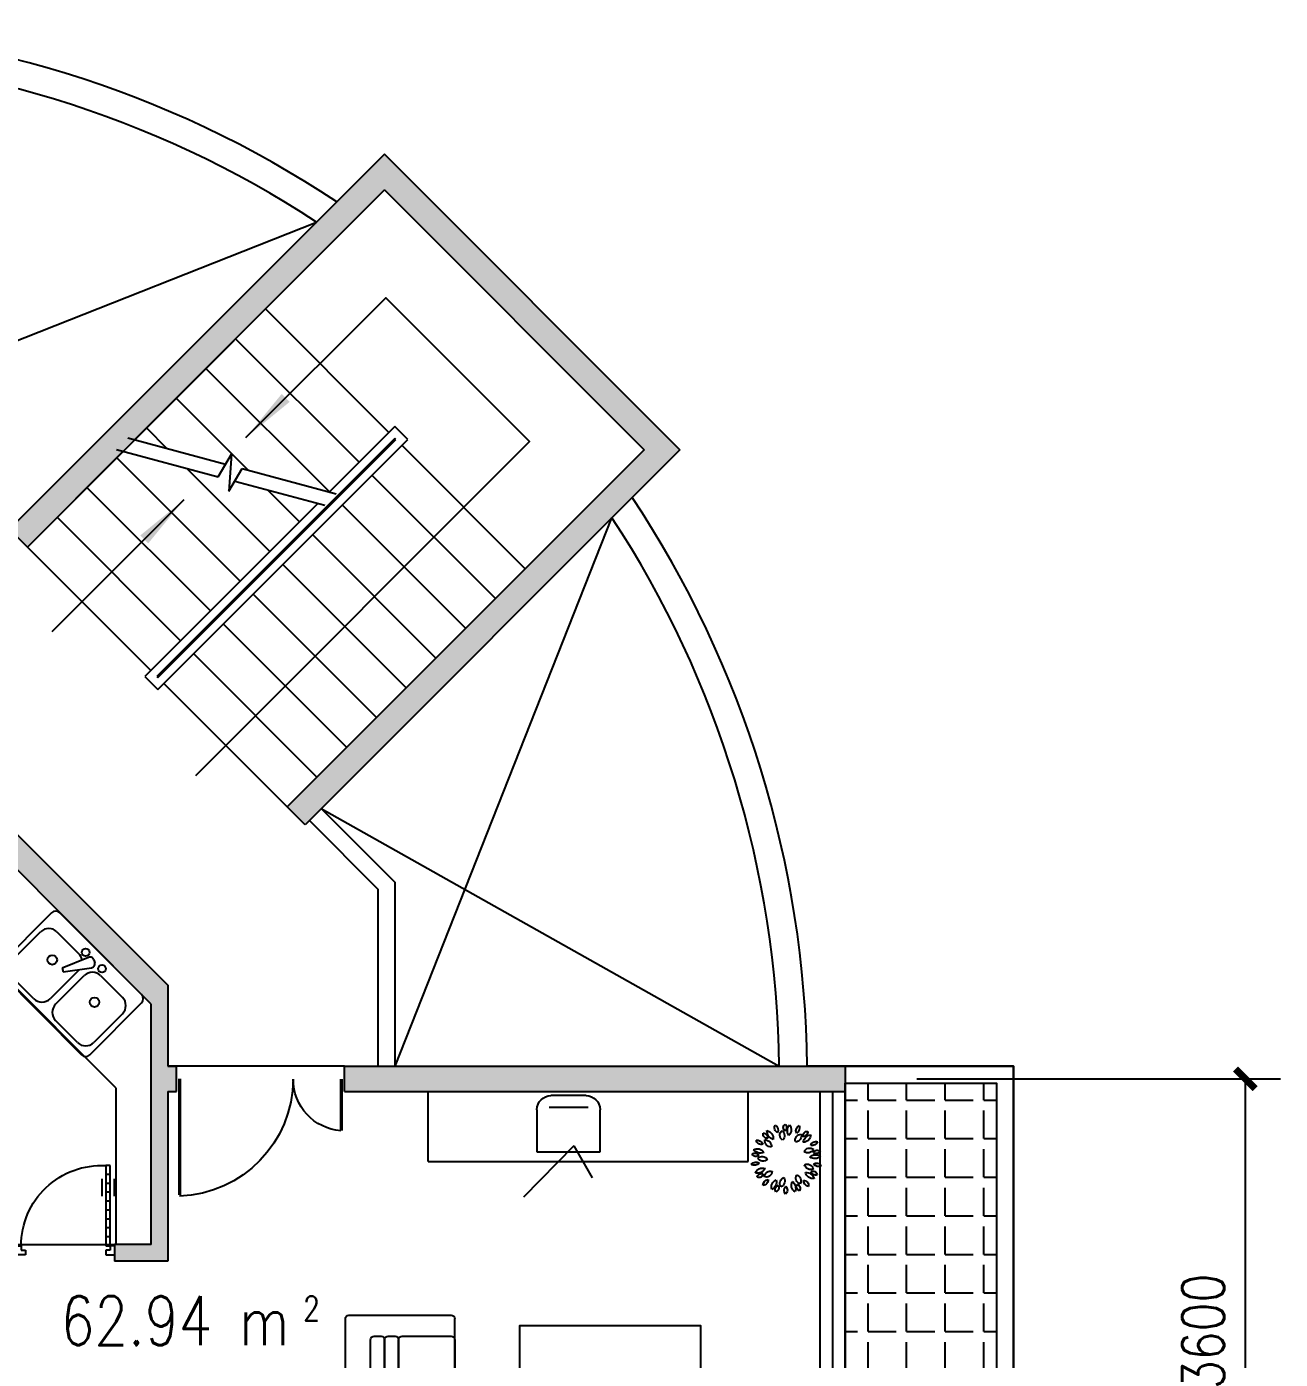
# Model space of a CAD drawing. Header units: millimetres. Extents: x 1254 to 38405, y 477 to 25328.
# Drawn here: x 29464 to 38405, y 12208 to 21707 of the extents above; entities that cross this region are included whole.
import ezdxf
from ezdxf.enums import TextEntityAlignment as Align

# ---------------------------------------------------------------- set-up
doc = ezdxf.new("R2010")
doc.units = ezdxf.units.MM
for name, color, linetype in [('BL', 7, 'Continuous'), ('DIM', 15, 'Continuous'), ('H', 13, 'Continuous'), ('J', 7, 'Continuous'), ('OA_FURNITURE', 7, 'Continuous'), ('PUB_DIM', 3, 'Continuous'), ('PUB_H', 13, 'Continuous'), ('PUB_TX', 7, 'Continuous'), ('T', 7, 'Continuous'), ('W', 2, 'Continuous'), ('WALL', 4, 'Continuous'), ('WC', 10, 'Continuous'), ('轮廓线', 240, 'Continuous')]:
    doc.layers.add(name, color=color, linetype=linetype)
doc.styles.add('DIM_FONT', font='SIMPLEX.shx', dxfattribs={"width": 0.8})
doc.styles.add('SIMPLEX', font='SIMPLEX.SHX')
doc.styles.get("Standard").update_dxf_attribs({"font": 'arial.ttf'})
doc.dimstyles.new('DIMN', dxfattribs={"dimtxt": 300, "dimasz": 1, "dimexe": 250, "dimexo": 300, "dimgap": 150, "dimtad": 1, "dimdec": 0, "dimdsep": 46, "dimtxsty": 'DIM_FONT', "dimblk": '_DIMX', "dimblk1": 'ARCHTICK', "dimblk2": 'ARCHTICK', "dimcen": 0.1, "dimclrt": 7, "dimadec": 0, "dimazin": 0, "dimtfac": 1, "dimtdec": 0, "dimtix": 1, "dimtmove": 2, "dimatfit": 3, "dimldrblk": '_DIMX', "dimfxl": 1, "dimtolj": 1, "dimtzin": 0, "dimarcsym": 0})

# ---------------------------------------------------------------- blocks, each defined once
blk = doc.blocks.new('M_A17ORW')
at = {"const_width": 0.02}
for points in [[(-0.481, -0.0014), (-0.481, -0.3084)], [(0.481, 0.0014), (0.481, -0.6906)]]:
    blk.add_lwpolyline(points, dxfattribs=at)
for centre, radius, start, end in [((-0.5008, -0.0026), 0.3067, 274.24917, 0.21013), ((0.5046, 0.0019), 0.6987, 180.27623, 268.06031)]:
    blk.add_arc(centre, radius, start, end)
blk = doc.blocks.new('M_A24LXR')
for p, q in [((-0.455, 0.071), (-0.455, 0.888)), ((-0.455, 0.888), (-0.41, 0.888)), ((-0.41, 0.888), (-0.41, 0.071)), ((-0.494, 0.753), (-0.494, 0.578)), ((-0.455, 0.797), (-0.41, 0.797)), ((-0.455, 0.707), (-0.41, 0.707)), ((-0.371, 0.753), (-0.371, 0.578)), ((-0.455, 0.616), (-0.41, 0.616)), ((-0.455, 0.525), (-0.41, 0.525)), ((-0.455, 0.434), (-0.41, 0.434)), ((-0.455, 0.343), (-0.41, 0.343)), ((-0.455, 0.253), (-0.41, 0.253)), ((-0.455, 0.162), (-0.41, 0.162)), ((-0.501, 0.071), (-0.455, 0.071)), ((-0.501, -0.02), (-0.501, 0.071)), ((-0.41, 0.071), (-0.455, 0.071)), ((-0.455, 0.071), (-0.455, 0.026)), ((-0.455, 0.026), (-0.41, 0.026)), ((-0.41, 0.026), (-0.41, -0.02)), ((0.453, 0.026), (0.407, 0.026)), ((0.407, 0.026), (0.407, -0.02)), ((0.498, 0.071), (0.453, 0.071)), ((0.453, 0.071), (0.453, 0.026)), ((0.498, -0.02), (0.498, 0.071)), ((-0.501, -0.02), (-0.501, -0.02)), ((-0.41, -0.02), (-0.501, -0.02)), ((0.407, -0.02), (0.498, -0.02)), ((0.498, -0.02), (0.498, -0.02))]:
    blk.add_line(p, q)
blk.add_arc((-0.364, 0.072), 0.817, 359.9115, 93.1848)
blk = doc.blocks.new('M_E28MVF')
at = {"color": 0, "linetype": 'ByBlock'}
for p, q in [((0, 412.8), (0, -412.8)), ((564.2, 454.1), (41.3, 454.1)), ((192.7, 412.8), (481.7, 412.8)), ((605.5, -412.8), (605.5, 412.8)), ((110.1, 110.1), (110.1, 330.3)), ((564.2, 330.3), (564.2, 110.1)), ((65.1, -2.7), (76.2, 16.5)), ((280.1, -98.2), (117.5, 24)), ((481.7, 27.5), (192.7, 27.5)), ((79.3, -42.3), (266.4, -122)), ((193.7, -27.5), (481.7, -27.5)), ((110.1, -330.3), (110.1, -110.1)), ((266.4, -122), (280.1, -98.2)), ((564.2, -110.1), (564.2, -330.3)), ((41.3, -454.1), (564.2, -454.1)), ((481.7, -412.8), (192.7, -412.8))]:
    blk.add_line(p, q, dxfattribs=at)
for centre, radius in [((275.2, 213.3), 34.4), ((68.8, 82.6), 27.5), ((68.8, -82.6), 27.5), ((275.2, -213.3), 34.4)]:
    blk.add_circle(centre, radius, dxfattribs=at)
for centre, radius, start, end in [((41.3, 412.8), 41.3, 90, 180), ((192.7, 330.3), 82.6, 90, 180), ((481.7, 330.3), 82.6, 0, 90), ((564.2, 412.8), 41.3, 0, 90), ((192.7, 110.1), 82.6, 180, 270), ((481.7, 110.1), 82.6, 270, 0), ((100, 2.7), 27.5, 50.53768, 150), ((88.9, -16.5), 27.5, 150, 249.46232), ((192.7, -110.1), 82.6, 146.60703, 180), ((481.7, -110.1), 82.6, 0, 90), ((192.7, -330.3), 82.6, 180, 270), ((481.7, -330.3), 82.6, 270, 0), ((41.3, -412.8), 41.3, 180, 270), ((564.2, -412.8), 41.3, 270, 0)]:
    blk.add_arc(centre, radius, start, end, dxfattribs=at)
at = {"style": 'DIM_FONT', "width": 0.8, "flags": 9}
for tag in ['YSIZE', 'XSIZE']:
    blk.add_attdef(tag, (0, 0), '', height=0.5, dxfattribs=at)
blk = doc.blocks.new('_ARROW')
blk.add_solid([(0, 0), (-1, 0.1), (-1, -0.1)])
blk = doc.blocks.new('_DIMX')
at = {"const_width": 50}
blk.add_lwpolyline([(-70, -70), (70, 70)], dxfattribs=at)
blk = doc.blocks.new('*D35')
at = {"layer": 'DEFPOINTS', "color": 0, "transparency": 16777216}
for p in [(35511.5, 14207.6), (35511.5, 10607.6), (38155.1, 10607.6)]:
    blk.add_point(p, dxfattribs=at)
at = {"layer": 'DIM', "color": 0, "lineweight": -2, "transparency": 16777216}
for p, q in [((35811.5, 14207.6), (38405.1, 14207.6)), ((38155.1, 14206.6), (38155.1, 10608.6)), ((35811.5, 10607.6), (38405.1, 10607.6))]:
    blk.add_line(p, q, dxfattribs=at)
for p, rotation in [((38155.1, 14207.6), 90), ((38155.1, 10607.6), 270)]:
    blk.add_blockref('_DIMX', p, dxfattribs=dict(at, rotation=rotation))
at = {"layer": 'DIM', "color": 7, "transparency": 16777216, "insert": (37855.1, 12407.6), "char_height": 300, "attachment_point": 5, "rotation": 90, "style": 'DIM_FONT'}
blk.add_mtext('\\A1;3600', dxfattribs=at)
blk = doc.blocks.new('_ARCHTICK')
at = {"color": 0, "linetype": 'ByBlock', "const_width": 0.15}
blk.add_lwpolyline([(-0.5, -0.5), (0.5, 0.5)], dxfattribs=at)
blk = doc.blocks.new('80217075631460')
for p, q in [((-1725, 90), (1725, 90)), ((-1725, 0), (1725, 0)), ((-1725, -90), (1725, -90))]:
    blk.add_line(p, q)
at = {"style": 'SIMPLEX', "flags": 9}
blk.add_attdef('A', text='', height=1, dxfattribs=at).set_placement((0, 0), align=Align.MIDDLE)
blk = doc.blocks.new('M_C31NFU')
at = {"layer": 'OA_FURNITURE'}
for p, q in [((392.1, 780), (-407.9, 780)), ((-432.9, 755), (-432.9, 25)), ((417.1, 755), (417.1, 25)), ((242.1, 600), (-257.9, 600)), ((267.1, 575), (267.1, 0)), ((392.1, 0), (-407.9, 0))]:
    blk.add_line(p, q, dxfattribs=at)
for points in [[(242.1, 600), (-257.9, 600, 0.414214), (-282.9, 575), (-282.9, 525, 0.414214), (-257.9, 500), (242.1, 500, 0.414214), (267.1, 525), (267.1, 575, 0.414214)], [(242.1, 500), (-257.9, 500, 0.414214), (-282.9, 475), (-282.9, 425, 0.414214), (-257.9, 400), (242.1, 400, 0.414214), (267.1, 425), (267.1, 475, 0.414214)], [(242.1, 400), (-257.9, 400, 0.414214), (-282.9, 375), (-282.9, 25, 0.414214), (-257.9, 0), (242.1, 0, 0.414214), (267.1, 25), (267.1, 375, 0.414214)]]:
    blk.add_lwpolyline(points, format="xyb", close=True, dxfattribs=at)
for centre, start, end in [((-407.9, 755), 90, 180), ((392.1, 755), 0, 90), ((242.1, 575), 0, 90), ((-407.9, 25), 180, 270), ((392.1, 25), 270, 0)]:
    blk.add_arc(centre, 25, start, end, dxfattribs=at)
at = {"style": 'DIM_FONT', "width": 0.8, "flags": 9}
for tag in ['YSIZE', 'XSIZE']:
    blk.add_attdef(tag, (0, 0), '', height=0.5, dxfattribs=at)
blk = doc.blocks.new('*X21')
at = {"color": 0}
for p, q in [((227700, 12100), (227700, 12191.6)), ((227975, 12100), (227975, 12191.6)), ((228250, 12100), (228250, 12191.6)), ((228525, 12100), (228525, 12191.6)), ((228800, 12100), (228800, 12191.6)), ((229075, 12100), (229075, 12191.6)), ((229350, 12100), (229350, 12191.6)), ((229625, 12100), (229625, 12191.6)), ((229900, 12100), (229900, 12191.6)), ((230175, 12100), (230175, 12191.6)), ((230450, 12100), (230450, 12191.6)), ((230725, 12100), (230725, 12191.6)), ((231000, 12100), (231000, 12191.6)), ((227611.4, 12100), (227625, 12100)), ((227700, 12100), (227900, 12100)), ((227975, 12100), (228175, 12100)), ((228250, 12100), (228450, 12100)), ((228525, 12100), (228725, 12100)), ((228800, 12100), (229000, 12100)), ((229075, 12100), (229275, 12100)), ((229350, 12100), (229550, 12100)), ((229625, 12100), (229825, 12100)), ((229900, 12100), (230100, 12100)), ((230175, 12100), (230375, 12100)), ((230450, 12100), (230650, 12100)), ((230725, 12100), (230925, 12100)), ((231000, 12100), (231121.4, 12100)), ((227700, 11825), (227700, 12025)), ((227975, 11825), (227975, 12025)), ((228250, 11825), (228250, 12025)), ((228525, 11825), (228525, 12025)), ((228800, 11825), (228800, 12025)), ((229075, 11825), (229075, 12025)), ((229350, 11825), (229350, 12025)), ((229625, 11825), (229625, 12025)), ((229900, 11825), (229900, 12025)), ((230175, 11825), (230175, 12025)), ((230450, 11825), (230450, 12025)), ((230725, 11825), (230725, 12025)), ((231000, 11825), (231000, 12025)), ((227611.4, 11825), (227625, 11825)), ((227700, 11825), (227900, 11825)), ((227975, 11825), (228175, 11825)), ((228250, 11825), (228450, 11825)), ((228525, 11825), (228725, 11825)), ((228800, 11825), (229000, 11825)), ((229075, 11825), (229275, 11825)), ((229350, 11825), (229550, 11825)), ((229625, 11825), (229825, 11825)), ((229900, 11825), (230100, 11825)), ((230175, 11825), (230375, 11825)), ((230450, 11825), (230650, 11825)), ((230725, 11825), (230925, 11825)), ((231000, 11825), (231121.4, 11825)), ((227700, 11550), (227700, 11750)), ((227975, 11550), (227975, 11750)), ((228250, 11550), (228250, 11750)), ((228525, 11550), (228525, 11750)), ((228800, 11550), (228800, 11750)), ((229075, 11550), (229075, 11750)), ((229350, 11550), (229350, 11750)), ((229625, 11550), (229625, 11750)), ((229900, 11550), (229900, 11750)), ((230175, 11550), (230175, 11750)), ((230450, 11550), (230450, 11750)), ((230725, 11550), (230725, 11750)), ((231000, 11550), (231000, 11750)), ((227611.4, 11550), (227625, 11550)), ((227700, 11550), (227900, 11550)), ((227975, 11550), (228175, 11550)), ((228250, 11550), (228450, 11550)), ((228525, 11550), (228725, 11550)), ((228800, 11550), (229000, 11550)), ((229075, 11550), (229275, 11550)), ((229350, 11550), (229550, 11550)), ((229625, 11550), (229825, 11550)), ((229900, 11550), (230100, 11550)), ((230175, 11550), (230375, 11550)), ((230450, 11550), (230650, 11550)), ((230725, 11550), (230925, 11550)), ((231000, 11550), (231121.4, 11550)), ((227700, 11275), (227700, 11475)), ((227975, 11275), (227975, 11475)), ((228250, 11275), (228250, 11475)), ((228525, 11275), (228525, 11475)), ((228800, 11275), (228800, 11475)), ((229075, 11275), (229075, 11475)), ((229350, 11275), (229350, 11475)), ((229625, 11275), (229625, 11475)), ((229900, 11275), (229900, 11475)), ((230175, 11275), (230175, 11475)), ((230450, 11275), (230450, 11475)), ((230725, 11275), (230725, 11475)), ((231000, 11275), (231000, 11475)), ((227611.4, 11275), (227625, 11275)), ((227700, 11275), (227900, 11275)), ((227975, 11275), (228175, 11275)), ((228250, 11275), (228450, 11275)), ((228525, 11275), (228725, 11275)), ((228800, 11275), (229000, 11275)), ((229075, 11275), (229275, 11275)), ((229350, 11275), (229550, 11275)), ((229625, 11275), (229825, 11275)), ((229900, 11275), (230100, 11275)), ((230175, 11275), (230375, 11275)), ((230450, 11275), (230650, 11275)), ((230725, 11275), (230925, 11275)), ((231000, 11275), (231121.4, 11275)), ((227700, 11111.6), (227700, 11200)), ((227975, 11111.6), (227975, 11200)), ((228250, 11111.6), (228250, 11200)), ((228525, 11111.6), (228525, 11200)), ((228800, 11111.6), (228800, 11200)), ((229075, 11111.6), (229075, 11200)), ((229350, 11111.6), (229350, 11200)), ((229625, 11111.6), (229625, 11200)), ((229900, 11111.6), (229900, 11200)), ((230175, 11111.6), (230175, 11200)), ((230450, 11111.6), (230450, 11200)), ((230725, 11111.6), (230725, 11200)), ((231000, 11111.6), (231000, 11200))]:
    blk.add_line(p, q, dxfattribs=at)
blk = doc.blocks.new('M_C4')
for p, q in [((100, 250), (350, 250)), ((0, -150), (0, 150)), ((363.3, 168.9), (84, 168.9)), ((450, 150), (450, -150)), ((450, -150), (0, -150)), ((187.5, -106.9), (56.8, -335.7)), ((187.5, -106.9), (546.7, -474.6))]:
    blk.add_line(p, q)
for centre, start, end in [((100, 150), 90, 180), ((350, 150), 0, 90)]:
    blk.add_arc(centre, 100, start, end)
at = {"flags": 9}
for tag in ['XSIZE', 'YSIZE']:
    blk.add_attdef(tag, (0, 0), '', height=0.5, dxfattribs=at)
at = {"width": 0.8, "flags": 9}
for tag in ['YSIZE', 'XSIZE', 'XSIZE', 'YSIZE']:
    blk.add_attdef(tag, (225, -150), '', height=0.5, dxfattribs=at)
blk = doc.blocks.new('M_F22')
for centre, radius, start, end in [((-745, 1661), 486, 170.70899, 259.10644), ((-1409, 1198), 573, 358.65709, 71.15834), ((-704, 1829), 307, 163.4613, 255.43295), ((-1018, 1651), 266, 333.31145, 85.5828), ((-63, 1991), 399, 151.70154, 229.74057), ((-591, 1891), 339, 322.86392, 58.57818), ((523, 1764), 486, 130.70899, 219.10644), ((-284, 1836), 573, 318.65709, 31.15834), ((662, 1865), 307, 123.4613, 215.43295), ((819, 1335), 417, 120.50355, 215.32847), ((307, 1931), 266, 293.31145, 45.5828), ((331, 1439), 376, 293.2488, 42.58322), ((1257, 1578), 399, 111.70154, 189.74057), ((788, 1841), 339, 282.86392, 18.57818), ((-1853, 584), 266, 13.31145, 125.5828), ((-1680, 1042), 339, 2.86392, 98.57818), ((-1340, 1458), 399, 191.70154, 269.74057), ((-1364, 522), 376, 13.2488, 122.58322), ((-242, 1523), 417, 160.50355, 255.32847), ((-684, 1289), 376, 333.2488, 82.58322), ((1560, 1027), 486, 90.70899, 179.10644), ((988, 1601), 573, 278.65709, 351.15834), ((1511, 508), 417, 80.50355, 175.32847), ((1204, 902), 376, 253.2488, 2.58322), ((1732, 1016), 307, 83.4613, 175.43295), ((1502, 1294), 266, 253.31145, 5.5828), ((-1969, -307), 339, 42.86392, 138.57818), ((-1861, -14), 573, 38.65709, 111.15834), ((-1651, 768), 486, 210.70899, 299.10644), ((-1727, 923), 307, 203.4613, 295.43295), ((-1177, 985), 417, 200.50355, 295.32847), ((1881, -204), 486, 50.70899, 139.10644), ((1812, 603), 573, 238.65709, 311.15834), ((2003, 413), 399, 71.70154, 149.74057), ((1813, 916), 339, 242.86392, 338.57818), ((-1976, 230), 399, 231.70154, 309.74057), ((-1807, -769), 266, 53.31145, 165.5828), ((-1928, -429), 307, 243.4613, 335.43295), ((-1429, -1233), 573, 78.65709, 151.15834), ((-1770, -498), 486, 250.70899, 339.10644), ((-1393, -503), 376, 53.2488, 162.58322), ((-1547, -28), 417, 240.50355, 335.32847), ((1510, -570), 417, 40.50355, 135.32847), ((1528, -71), 376, 213.2488, 322.58322), ((1825, -959), 399, 31.70154, 109.74057), ((2003, -452), 339, 202.86392, 298.57818), ((2005, -323), 307, 43.4613, 135.43295), ((2009, 38), 266, 213.31145, 325.5828), ((-1323, -1527), 339, 82.86392, 178.57818), ((-1674, -1120), 399, 271.70154, 349.74057), ((-902, -1777), 266, 93.31145, 205.5828), ((-1213, -1593), 307, 283.4613, 15.43295), ((-756, -1306), 376, 93.2488, 202.58322), ((-1179, -1041), 417, 280.50355, 15.32847), ((-314, -1889), 573, 118.65709, 191.15834), ((-1048, -1545), 486, 290.70899, 19.10644), ((249, -1512), 376, 133.2488, 242.58322), ((-246, -1581), 417, 320.50355, 55.32847), ((962, -1675), 573, 158.65709, 231.15834), ((179, -1883), 486, 330.70899, 59.10644), ((1151, -1025), 376, 173.2488, 282.58322), ((816, -1395), 417, 0.50355, 95.32847), ((1270, -1621), 339, 162.86392, 258.57818), ((808, -1896), 399, 351.70154, 69.74057), ((1335, -1353), 486, 10.70899, 99.10644), ((1801, -691), 573, 198.65709, 271.15834), ((1589, -1250), 266, 173.31145, 285.5828), ((1354, -1524), 307, 3.4613, 95.43295), ((-44, -2046), 339, 122.86392, 218.57818), ((-574, -1959), 399, 311.70154, 29.74057), ((439, -1967), 266, 133.31145, 245.5828), ((83, -2026), 307, 323.4613, 55.43295)]:
    blk.add_arc(centre, radius, start, end)
at = {"width": 0.8, "flags": 9}
for tag in ['XSIZE', 'YSIZE']:
    blk.add_attdef(tag, (0, 0), '', height=0.5, dxfattribs=at)

msp = doc.modelspace()

# ---------------------------------------------------------------- linework, layer by layer
at = {"layer": 'BL'}
for points in [[(35301.5, 14297.6), (36501.5, 14297.6), (36501.5, 10547.6), (35301.5, 10547.6)], [(35301.5, 14177.6), (36381.5, 14177.6), (36381.5, 10667.6), (35301.5, 10667.6)]]:
    msp.add_lwpolyline(points, dxfattribs=at)
for radius, start, end in [(7500, 56.459, 89.31243), (7300, 56.77738, 89.2936), (7500, 0.68757, 33.541), (7300, 0.7064, 33.22262)]:
    msp.add_arc((27531.6, 14207.6), radius, start, end, dxfattribs=at)
at = {"layer": 'H'}
for p, q in [((31731.5, 14297.6), (30471.5, 14297.6)), ((29391.5, 13027.6), (30091.5, 13027.6))]:
    msp.add_line(p, q, dxfattribs=at)
msp.add_lwpolyline([(35301.5, 14177.6), (36381.5, 14177.6), (36381.5, 10667.6), (35301.5, 10667.6)], close=True, dxfattribs=at)
at = {"layer": 'J'}
for p, q in [((27621.6, 18767.7), (31531.2, 20314.4)), ((32091.8, 14297.6), (33638.4, 18207.2)), ((31565.2, 16134), (34831.1, 14297.6)), ((32327.1, 13617.6), (32327.1, 14117.6)), ((34610.5, 13617.6), (34610.5, 14117.6)), ((32327.1, 13617.6), (34610.5, 13617.6))]:
    msp.add_line(p, q, dxfattribs=at)
for points in [[(32091.8, 14297.6), (32091.8, 15607.4), (31565.2, 16134)], [(31971.8, 14297.6), (31971.8, 15557.7), (31480.3, 16049.1)]]:
    msp.add_lwpolyline(points, dxfattribs=at)
msp.add_lwpolyline([(34270.2, 11810.7), (32981.2, 11810.7), (32981.2, 12449.7), (34270.2, 12449.7)], close=True, dxfattribs=at)
at = {"layer": 'PUB_DIM'}
for points in [[(31028, 18777.8), (32025.2, 19774.9), (33050.5, 18749.7), (30668.3, 16367.5)], [(30584.9, 18334.6), (29643.1, 17392.8)]]:
    msp.add_lwpolyline(points, dxfattribs=at)
at = {"layer": 'PUB_H'}
for points in [[(32015.1, 20798.3), (32015.1, 20543.7), (29342.3, 18125.4), (29469.6, 17998.1)], [(34122.3, 18691.1), (33867.8, 18691.1), (32015.1, 20798.3), (32015.1, 20543.7)], [(31449.5, 16018.2), (31322.2, 16145.5), (34122.3, 18691.1), (33867.8, 18691.1)], [(30351.5, 14740.3), (29271.6, 15820.3), (30471.5, 14874.9), (28198.9, 17147.5)], [(30471.5, 14117.6), (30351.5, 14740.3), (30471.5, 14297.6), (30471.5, 14874.9)], [(30471.5, 12907.6), (30351.5, 13027.6), (30471.5, 14117.6), (30351.5, 14740.3)], [(30531.5, 14297.6), (30531.5, 14117.6), (30471.5, 14297.6), (30471.5, 14117.6)], [(35301.5, 14297.6), (35301.5, 14117.6), (31731.5, 14297.6), (31731.5, 14117.6)], [(30091.5, 12907.6), (30091.5, 13027.6), (30471.5, 12907.6), (30351.5, 13027.6)]]:
    msp.add_solid(points, dxfattribs=at)
at = {"layer": 'T'}
for p, q in [((31166.6, 19695.2), (30234.1, 18762.7)), ((31166.6, 19695.2), (32047, 18814.9)), ((30954.5, 19483.1), (31834.8, 18602.7)), ((30940.3, 19468.9), (30234.1, 18762.7)), ((30742.3, 19270.9), (31622.7, 18390.6)), ((30530.2, 19058.8), (31043.1, 18545.9)), ((30318.1, 18846.7), (30463.6, 18701.2)), ((32089.4, 18857.3), (31622.7, 18390.6)), ((32181.3, 18765.4), (32089.4, 18857.3)), ((30185.8, 18775.6), (30882.8, 18588.9)), ((32089.4, 18772.4), (30392.3, 17075.4)), ((30399.4, 17068.3), (32096.5, 18765.4)), ((30399.4, 16983.4), (32181.3, 18765.4)), ((32096.5, 18765.4), (32089.4, 18772.4)), ((33019.2, 17842.6), (32138.9, 18722.9)), ((30152.4, 18681), (29469.6, 17998.1)), ((30152.4, 18681), (29469.6, 17998.1)), ((30104.1, 18694), (30830.1, 18499.4)), ((30106, 18634.5), (30986.3, 17754.2)), ((30830.1, 18499.4), (30924.9, 18660.4)), ((30924.9, 18660.4), (30905.9, 18396.3)), ((30605, 18559.8), (31198.4, 17966.3)), ((30905.9, 18396.3), (31000.8, 18557.2)), ((31000.8, 18557.2), (31671, 18377.6)), ((30948.1, 18467.8), (31589.3, 18296)), ((32807.1, 17630.5), (31926.8, 18510.8)), ((29893.8, 18422.4), (30774.2, 17542.1)), ((31184.6, 18404.5), (31410.6, 18178.5)), ((31541, 18308.9), (30307.5, 17075.4)), ((32595, 17418.3), (31714.6, 18298.7)), ((29681.7, 18210.3), (30562, 17329.9)), ((32382.8, 17206.2), (31502.5, 18086.5)), ((29469.6, 17998.1), (30349.9, 17117.8)), ((32170.7, 16994.1), (31290.4, 17874.4)), ((31322.2, 16145.5), (33019.2, 17842.6)), ((31958.6, 16781.9), (31078.2, 17662.3)), ((31322.2, 16145.5), (32793, 17616.3)), ((31746.4, 16569.8), (30866.1, 17450.1)), ((31534.3, 16357.7), (30654, 17238)), ((30307.5, 17075.4), (30399.4, 16983.4)), ((30392.3, 17075.4), (30399.4, 17068.3)), ((31322.2, 16145.5), (30441.8, 17025.9))]:
    msp.add_line(p, q, dxfattribs=at)
at = {"layer": 'WALL'}
for p, q in [((32015.1, 20798.3), (29342.3, 18125.4)), ((32015.1, 20798.3), (34122.3, 18691.1)), ((32015.1, 20543.7), (29469.6, 17998.1)), ((32015.1, 20543.7), (33867.8, 18691.1)), ((33867.8, 18691.1), (31322.2, 16145.5)), ((34122.3, 18691.1), (31449.5, 16018.2)), ((29342.3, 18125.4), (29469.6, 17998.1)), ((31449.5, 16018.2), (31322.2, 16145.5)), ((29398.8, 15947.5), (30471.5, 14874.9)), ((30351.5, 14740.3), (29271.6, 15820.3)), ((30471.5, 14874.9), (30471.5, 14297.6)), ((30351.5, 13027.6), (30351.5, 14740.3)), ((30471.5, 14297.6), (30531.5, 14297.6)), ((30531.5, 14117.6), (30531.5, 14297.6)), ((31731.5, 14117.6), (31731.5, 14297.6)), ((31731.5, 14297.6), (35301.5, 14297.6)), ((35301.5, 14297.6), (35301.5, 14117.6)), ((30471.5, 14117.6), (30531.5, 14117.6)), ((30471.5, 14117.6), (30471.5, 12907.6)), ((31731.5, 14117.6), (35301.5, 14117.6)), ((30091.5, 13027.6), (30091.5, 12907.6)), ((30351.5, 13027.6), (30091.5, 13027.6)), ((30471.5, 12907.6), (30091.5, 12907.6))]:
    msp.add_line(p, q, dxfattribs=at)
at = {"layer": 'WC'}
for p, q in [((30101.5, 14141.8), (29200.9, 15042.4)), ((30101.5, 13027.6), (30101.5, 14141.8))]:
    msp.add_line(p, q, dxfattribs=at)
at = {"layer": '轮廓线'}
for p, q in [((32015.1, 20798.3), (31675.6, 20458.8)), ((34122.3, 18691.1), (32015.1, 20798.3)), ((33782.8, 18351.6), (34122.3, 18691.1)), ((36501.5, 14297.6), (35031.1, 14297.6)), ((36501.5, 10547.6), (36501.5, 14297.6))]:
    msp.add_line(p, q, dxfattribs=at)
for start, end in [(56.459, 89.31243), (0.68757, 33.541)]:
    msp.add_arc((27531.6, 14207.6), 7500, start, end, dxfattribs=at)

# ---------------------------------------------------------------- block references
at = {"layer": 'H', "rotation": 225.0000000000017}
msp.add_blockref('M_E28MVF', (29991.6, 15099.4), dxfattribs=at)
at = {"layer": 'H', "xscale": -1, "rotation": 269.9999999999992}
msp.add_blockref('*X21', (24190, -216943.8), dxfattribs=at)
at = {"layer": 'J', "xscale": -1}
for name, p, rotation in [('M_C4', (33553.4, 13837.7), 359.9999999999992), ('M_C31NFU', (32516.7, 12089.6), 89.9999999999992)]:
    msp.add_blockref(name, p, dxfattribs=dict(at, rotation=rotation))
at = {"layer": 'J', "xscale": -0.11233, "yscale": 0.11233, "zscale": 0.11233, "rotation": 269.9999999999992}
msp.add_blockref('M_F22', (34885.7, 13634.7), dxfattribs=at)
at = {"layer": 'PUB_DIM', "xscale": 400, "yscale": 400, "zscale": 400}
for p, rotation in [((31028, 18777.8), 225), ((30584.9, 18334.6), 45)]:
    msp.add_blockref('_ARROW', p, dxfattribs=dict(at, rotation=rotation))
at = {"layer": 'W'}
for name, p, xscale, yscale, zscale, rotation in [('M_A17ORW', (31131.5, 14207.6), -1200, 1200, 1200, 359.9999999999992), ('M_A24LXR', (29741.5, 12967.6), 700, -700, 700, 179.9999999999992)]:
    msp.add_blockref(name, p, dxfattribs=dict(at, xscale=xscale, yscale=yscale, zscale=zscale, rotation=rotation))
at = {"layer": 'W', "xscale": -1, "rotation": 89.9999999999992}
msp.add_blockref('80217075631460', (35211.5, 12392.6), dxfattribs=at)

# ---------------------------------------------------------------- texts
at = {"layer": 'PUB_TX', "style": 'DIM_FONT', "width": 0.8}
msp.add_text('62.94 m', height=350, dxfattribs=at).set_placement((31339.1, 12483.3), align=Align.MIDDLE_RIGHT)
msp.add_text(' 2', height=175, dxfattribs=at).set_placement((31339.1, 12483.3))

# ---------------------------------------------------------------- dimensions: what is measured, and where the dimension line sits
at = {"layer": 'DIM'}
dim = msp.add_linear_dim(base=(38155.1, 10607.6), p1=(35511.5, 14207.6), p2=(35511.5, 10607.6), angle=270, dimstyle='DIMN', dxfattribs=at)
dim.commit()
dim.dimension.update_dxf_attribs({"geometry": '*D35', "text_midpoint": (37855.1, 12407.6)})

doc.saveas('drawing.dxf')
